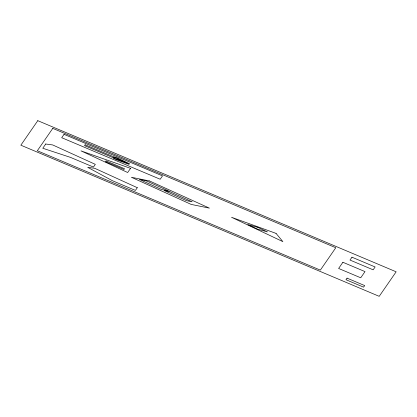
<?xml version="1.0" encoding="UTF-8"?>
<svg xmlns="http://www.w3.org/2000/svg" width="417" height="417" viewBox="0 0 417 417"><rect width="100%" height="100%" fill="white"/><g stroke="black" fill="none" stroke-linecap="round" stroke-linejoin="round"><path stroke-width="0.63" d="M37.791 120.669L20.85 145.194L379.209 296.331L396.15 271.806L37.791 120.669M52.771 128.373L37.316 150.751L320.345 270.117L335.794 247.74L52.771 128.373M45.729 144.006L42.789 148.259L70.426 157.365L93.444 167.071L95.321 164.35L52.719 144.949L45.729 144.006M64.03 134.352L61.711 137.709L160.201 179.247L162.521 175.891L64.03 134.352M85.136 144.782L84.547 145.632L113.575 157.876L114.159 157.027L117.151 157.866L129.671 163.798L113.46 158.043L115.999 159.534L129.218 164.454L114.159 157.027L85.136 144.782M106.048 160.931L105.511 161.713L123.964 169.495L124.501 168.713L106.048 160.931M130.552 168.343L127.67 172.513L80.961 150.855L130.552 168.343M137.302 187.697L135.426 190.413L112.408 180.707L87.711 167.347L94.701 168.296L137.302 187.697M342.894 262.272L338.614 268.465L360.731 277.795L365.011 271.603L342.894 262.272M351.974 257.2L349.999 260.062L373.152 269.825L375.128 266.969L351.974 257.2M347.059 278.139L345.964 279.718L363.588 287.151L364.682 285.572L347.059 278.139M149.594 180.983L131.397 177.272L191.205 204.424L209.402 208.13L149.594 180.983M146.424 180.884L139.45 179.461L161.707 189.563L168.682 190.986L146.424 180.884M169.912 191.721L164.246 190.564L186.498 200.666L192.169 201.823L169.912 191.721M257.842 227.359L247.86 224.56L257.466 229.115L267.448 231.915L257.842 227.359M276.054 233.395L231.524 217.288L282.877 241.636L276.054 233.395"/></g></svg>
